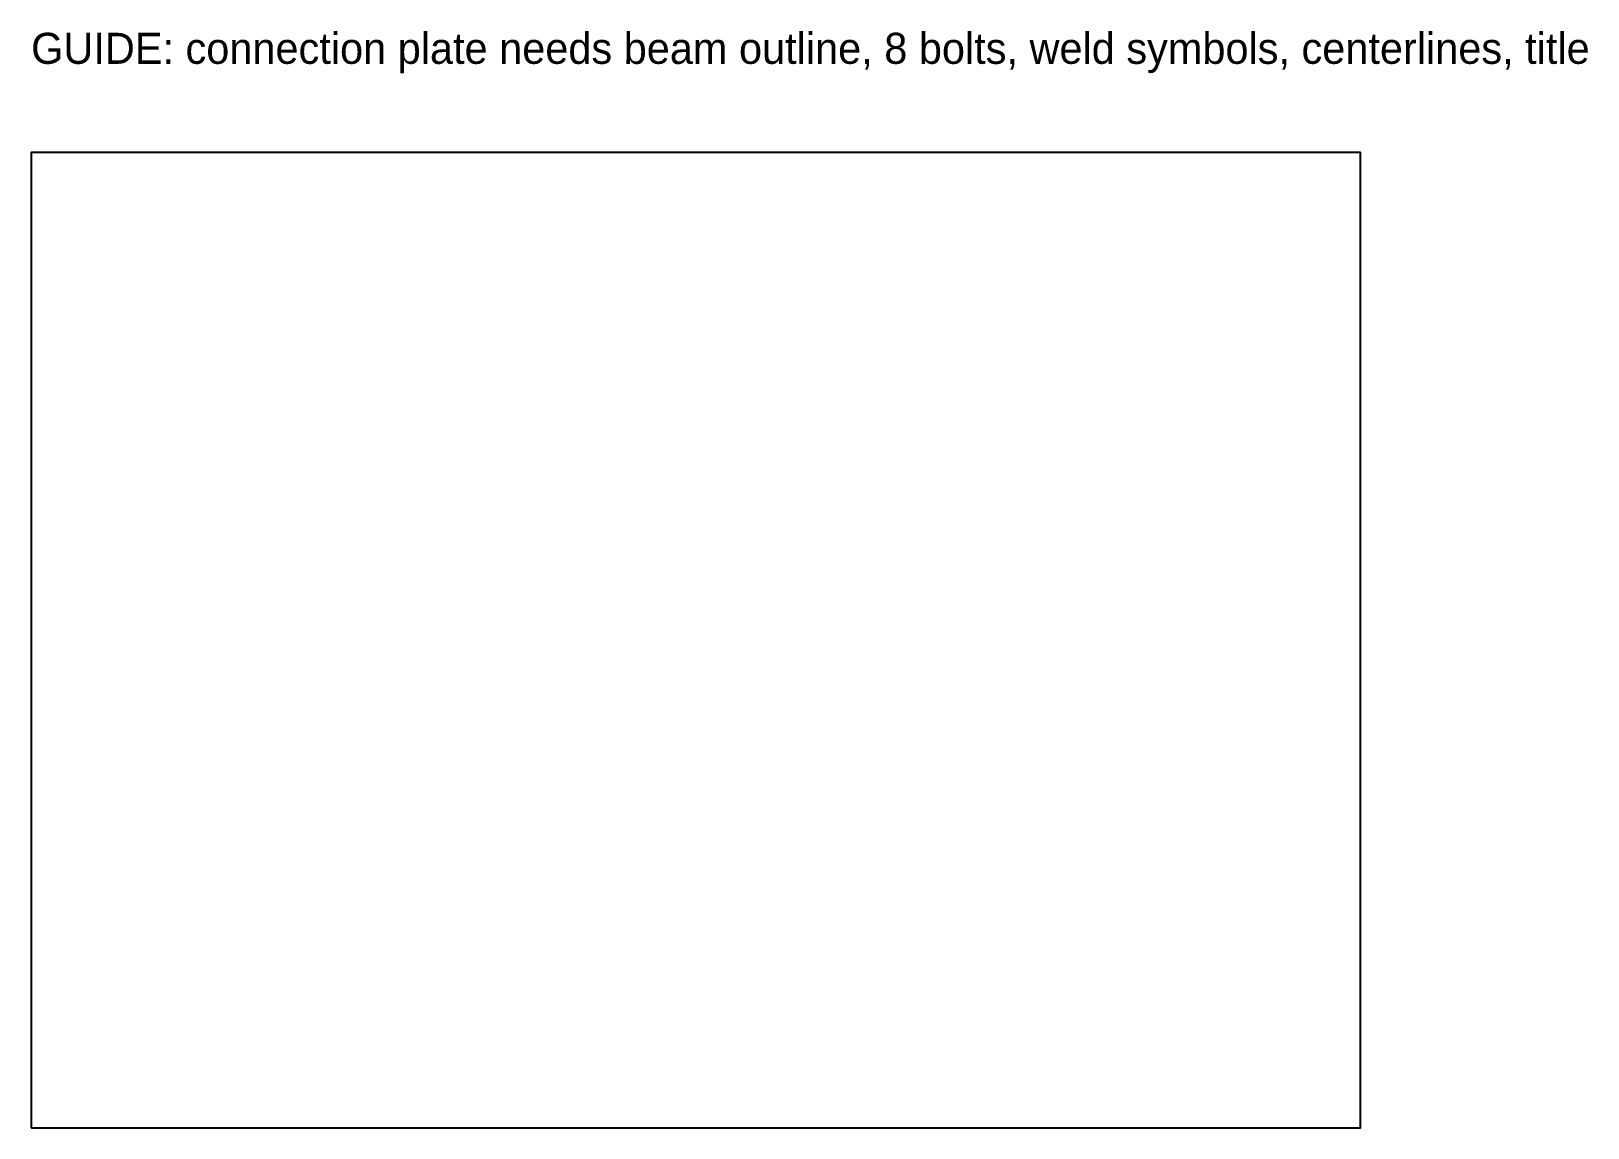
# Model space of a CAD drawing. Header units: millimetres. Extents: x 0 to 351, y 0 to 247.
import ezdxf

# ---------------------------------------------------------------- set-up
doc = ezdxf.new("R2010")
doc.units = ezdxf.units.MM
doc.layers.add('GUIDE', color=9, linetype='CONTINUOUS')

msp = doc.modelspace()

# ---------------------------------------------------------------- linework, layer by layer
at = {"layer": 'GUIDE'}
msp.add_lwpolyline([(0, 0), (300, 0), (300, 220), (0, 220)], close=True, dxfattribs=at)

# ---------------------------------------------------------------- texts
msp.add_text('GUIDE: connection plate needs beam outline, 8 bolts, weld symbols, centerlines, title', height=7, dxfattribs=at).set_placement((0, 240))

doc.saveas('drawing.dxf')
